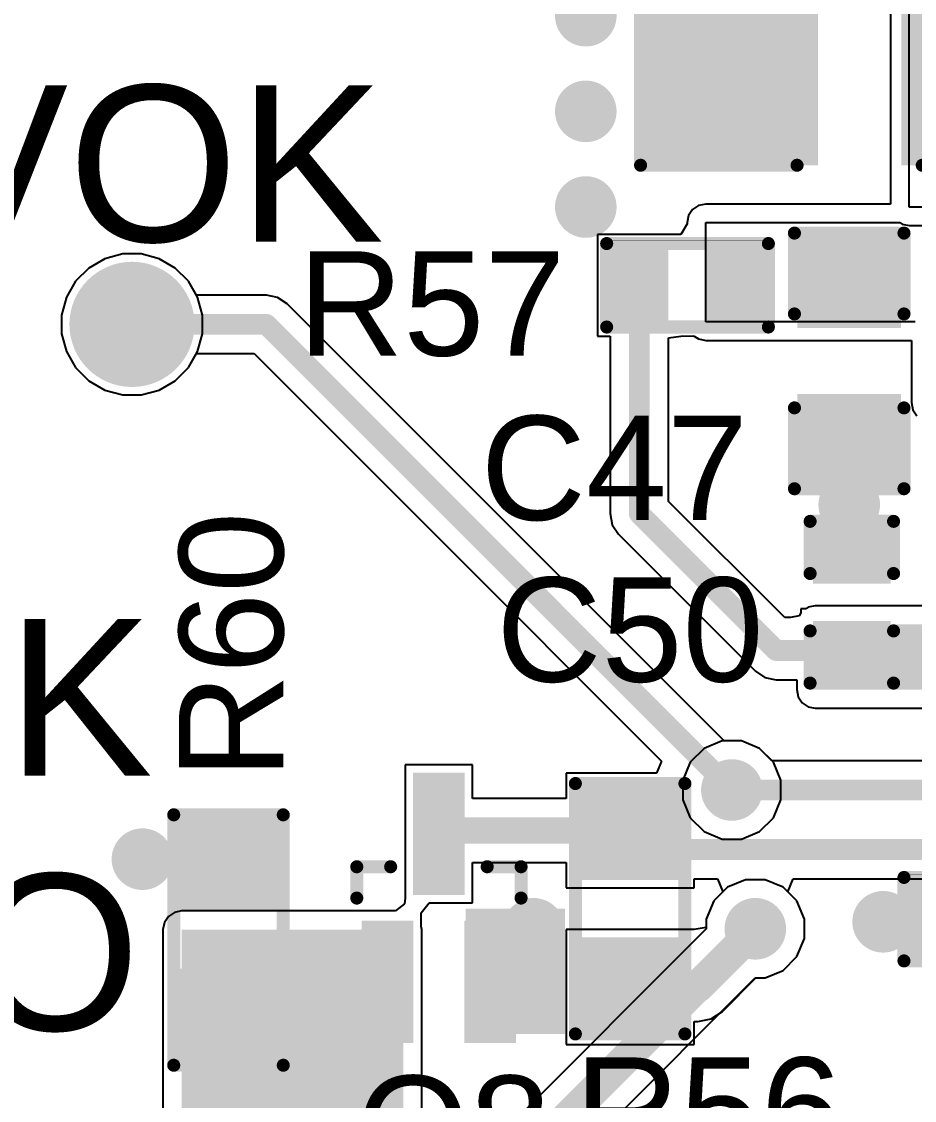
# Model space of a CAD drawing. Header units: millimetres. Extents: x 0 to 215, y 0 to 215.
# Drawn here: x 0.5447 to 0.887, y 2.6045 to 3.0181 of the extents above; entities that cross this region are included whole.
import ezdxf

# ---------------------------------------------------------------- set-up
doc = ezdxf.new("R2010")
doc.units = ezdxf.units.MM
doc.header["$MEASUREMENT"] = 0
for name, color, linetype in [('BottomLayer', 5, 'Continuous'), ('BottomSolder', 6, 'Continuous'), ('MultiLayer', 9, 'Continuous'), ('PadHoleLayer', 156, 'Continuous'), ('TopLayer', 1, 'Continuous'), ('TopOverlay', 2, 'Continuous'), ('TopPaste', 8, 'Continuous'), ('TopSolder', 216, 'Continuous'), ('ViaHoleLayer', 16, 'Continuous')]:
    doc.layers.add(name, color=color, linetype=linetype)
doc.styles.add('Arial', font='arial.ttf', dxfattribs={"height": 0.2})

# ---------------------------------------------------------------- blocks, each defined once
blk = doc.blocks.new('R___0603_27')
at = {"layer": 'TopLayer'}
for points in [[(-0.015, 0.0175), (-0.015, -0.0175), (-0.045, -0.0175), (-0.045, 0.0175)], [(0.045, 0.0175), (0.045, -0.0175), (0.015, -0.0175), (0.015, 0.0175)]]:
    blk.add_hatch(color=1, dxfattribs=at).paths.add_polyline_path(points)
at = {"layer": 'TopPaste'}
for points in [[(-0.015, 0.0175), (-0.015, -0.0175), (-0.045, -0.0175), (-0.045, 0.0175)], [(0.045, 0.0175), (0.045, -0.0175), (0.015, -0.0175), (0.015, 0.0175)]]:
    blk.add_hatch(color=8, dxfattribs=at).paths.add_polyline_path(points)
at = {"layer": 'TopSolder'}
for points in [[(-0.011, 0.0215), (-0.011, -0.0215), (-0.049, -0.0215), (-0.049, 0.0215)], [(0.049, 0.0215), (0.049, -0.0215), (0.011, -0.0215), (0.011, 0.0215)]]:
    blk.add_hatch(color=216, dxfattribs=at).paths.add_polyline_path(points)
at = {"layer": 'TopOverlay', "const_width": 0.005}
for points in [[(-0.048, 0.021), (0.048, 0.021)], [(-0.048, 0.021), (-0.048, -0.021)], [(0.048, 0.021), (0.048, -0.021)], [(-0.048, -0.021), (0.048, -0.021)]]:
    blk.add_lwpolyline(points, dxfattribs=at)
at = {"layer": 'TopOverlay', "const_width": 0.0025}
for points in [[(-0.04925, 0.021, 1), (-0.04675, 0.021, 1)], [(-0.04925, 0.021, 1), (-0.04675, 0.021, 1)], [(0.04675, 0.021, 1), (0.04925, 0.021, 1)], [(0.04675, 0.021, 1), (0.04925, 0.021, 1)], [(-0.04925, -0.021, 1), (-0.04675, -0.021, 1)], [(-0.04925, -0.021, 1), (-0.04675, -0.021, 1)], [(0.04675, -0.021, 1), (0.04925, -0.021, 1)], [(0.04675, -0.021, 1), (0.04925, -0.021, 1)]]:
    blk.add_lwpolyline(points, format="xyb", close=True, dxfattribs=at)
blk = doc.blocks.new('R___0402_30')
at = {"layer": 'TopLayer'}
for points in [[(-0.0275, -0.0125), (-0.0275, 0.0125), (-0.009499999999999998, 0.0125), (-0.009500000000000001, -0.0125)], [(0.009499999999999998, -0.0125), (0.009500000000000001, 0.0125), (0.0275, 0.0125), (0.0275, -0.0125)]]:
    blk.add_hatch(color=1, dxfattribs=at).paths.add_polyline_path(points)
at = {"layer": 'TopPaste'}
for points in [[(-0.0275, -0.0125), (-0.0275, 0.0125), (-0.009499999999999998, 0.0125), (-0.009500000000000001, -0.0125)], [(0.009499999999999998, -0.0125), (0.009500000000000001, 0.0125), (0.0275, 0.0125), (0.0275, -0.0125)]]:
    blk.add_hatch(color=8, dxfattribs=at).paths.add_polyline_path(points)
at = {"layer": 'TopSolder'}
for points in [[(-0.0296654, -0.0146654), (-0.0296654, 0.0146654), (-0.007334599999999998, 0.0146654), (-0.007334600000000002, -0.0146654)], [(0.007334599999999998, -0.0146654), (0.007334600000000002, 0.0146654), (0.0296654, 0.0146654), (0.0296654, -0.0146654)]]:
    blk.add_hatch(color=216, dxfattribs=at).paths.add_polyline_path(points)
at = {"layer": 'TopOverlay'}
for points, const_width in [([(-0.031, 0.016), (-0.031, -0.016)], 0.005), ([(0.031, 0.016), (-0.031, 0.016)], 0.005), ([(0.031, 0.016), (0.031, -0.016)], 0.005), ([(0.031, -0.016), (-0.031, -0.016)], 0.005), ([(0.032, -0.017), (-0.032, -0.017)], 0.000127)]:
    blk.add_lwpolyline(points, dxfattribs=dict(at, const_width=const_width))
for points, const_width in [([(-0.03225, 0.016, 1), (-0.02975, 0.016, 1)], 0.0025), ([(-0.03225, 0.016, 1), (-0.02975, 0.016, 1)], 0.0025), ([(0.02975, 0.016, 1), (0.03225, 0.016, 1)], 0.0025), ([(0.02975, 0.016, 1), (0.03225, 0.016, 1)], 0.0025), ([(-0.03225, -0.016, 1), (-0.02975, -0.016, 1)], 0.0025), ([(-0.03225, -0.016, 1), (-0.02975, -0.016, 1)], 0.0025), ([(0.02975, -0.016, 1), (0.03225, -0.016, 1)], 0.0025), ([(0.02975, -0.016, 1), (0.03225, -0.016, 1)], 0.0025), ([(-0.0320317, -0.017, 1), (-0.0319683, -0.017, 1)], 6.35e-05), ([(0.0319683, -0.017, 1), (0.0320317, -0.017, 1)], 6.35e-05)]:
    blk.add_lwpolyline(points, format="xyb", close=True, dxfattribs=dict(at, const_width=const_width))
blk = doc.blocks.new('R___0603_31')
at = {"layer": 'TopLayer'}
for points in [[(-0.015, 0.0175), (-0.015, -0.0175), (-0.045, -0.0175), (-0.045, 0.0175)], [(0.045, 0.0175), (0.045, -0.0175), (0.015, -0.0175), (0.015, 0.0175)]]:
    blk.add_hatch(color=1, dxfattribs=at).paths.add_polyline_path(points)
at = {"layer": 'TopPaste'}
for points in [[(-0.015, 0.0175), (-0.015, -0.0175), (-0.045, -0.0175), (-0.045, 0.0175)], [(0.045, 0.0175), (0.045, -0.0175), (0.015, -0.0175), (0.015, 0.0175)]]:
    blk.add_hatch(color=8, dxfattribs=at).paths.add_polyline_path(points)
at = {"layer": 'TopSolder'}
for points in [[(-0.011, 0.0215), (-0.011, -0.0215), (-0.049, -0.0215), (-0.049, 0.0215)], [(0.049, 0.0215), (0.049, -0.0215), (0.011, -0.0215), (0.011, 0.0215)]]:
    blk.add_hatch(color=216, dxfattribs=at).paths.add_polyline_path(points)
at = {"layer": 'TopOverlay', "const_width": 0.005}
for points in [[(-0.048, 0.021), (-0.048, -0.021)], [(-0.048, 0.021), (0.048, 0.021)], [(0.048, 0.021), (0.048, -0.021)], [(-0.048, -0.021), (0.048, -0.021)]]:
    blk.add_lwpolyline(points, dxfattribs=at)
at = {"layer": 'TopOverlay', "const_width": 0.0025}
for points in [[(-0.04925, 0.021, 1), (-0.04675, 0.021, 1)], [(-0.04925, 0.021, 1), (-0.04675, 0.021, 1)], [(0.04675, 0.021, 1), (0.04925, 0.021, 1)], [(0.04675, 0.021, 1), (0.04925, 0.021, 1)], [(-0.04925, -0.021, 1), (-0.04675, -0.021, 1)], [(-0.04925, -0.021, 1), (-0.04675, -0.021, 1)], [(0.04675, -0.021, 1), (0.04925, -0.021, 1)], [(0.04675, -0.021, 1), (0.04925, -0.021, 1)]]:
    blk.add_lwpolyline(points, format="xyb", close=True, dxfattribs=at)
blk = doc.blocks.new('R___0402_32')
at = {"layer": 'TopLayer'}
for points in [[(-0.0275, -0.0125), (-0.0275, 0.0125), (-0.009499999999999998, 0.0125), (-0.009500000000000001, -0.0125)], [(0.009499999999999998, -0.0125), (0.009500000000000001, 0.0125), (0.0275, 0.0125), (0.0275, -0.0125)]]:
    blk.add_hatch(color=1, dxfattribs=at).paths.add_polyline_path(points)
at = {"layer": 'TopPaste'}
for points in [[(-0.0275, -0.0125), (-0.0275, 0.0125), (-0.009499999999999998, 0.0125), (-0.009500000000000001, -0.0125)], [(0.009499999999999998, -0.0125), (0.009500000000000001, 0.0125), (0.0275, 0.0125), (0.0275, -0.0125)]]:
    blk.add_hatch(color=8, dxfattribs=at).paths.add_polyline_path(points)
at = {"layer": 'TopSolder'}
for points in [[(-0.0296654, -0.0146654), (-0.0296654, 0.0146654), (-0.007334599999999998, 0.0146654), (-0.007334600000000002, -0.0146654)], [(0.007334599999999998, -0.0146654), (0.007334600000000002, 0.0146654), (0.0296654, 0.0146654), (0.0296654, -0.0146654)]]:
    blk.add_hatch(color=216, dxfattribs=at).paths.add_polyline_path(points)
at = {"layer": 'TopOverlay'}
for points, const_width in [([(-0.031, 0.016), (-0.031, -0.016)], 0.005), ([(0.031, 0.016), (-0.031, 0.016)], 0.005), ([(0.031, 0.016), (0.031, -0.016)], 0.005), ([(0.031, -0.016), (-0.031, -0.016)], 0.005), ([(0.032, -0.017), (-0.032, -0.017)], 0.000127)]:
    blk.add_lwpolyline(points, dxfattribs=dict(at, const_width=const_width))
for points, const_width in [([(-0.03225, 0.016, 1), (-0.02975, 0.016, 1)], 0.0025), ([(-0.03225, 0.016, 1), (-0.02975, 0.016, 1)], 0.0025), ([(0.02975, 0.016, 1), (0.03225, 0.016, 1)], 0.0025), ([(0.02975, 0.016, 1), (0.03225, 0.016, 1)], 0.0025), ([(-0.03225, -0.016, 1), (-0.02975, -0.016, 1)], 0.0025), ([(-0.03225, -0.016, 1), (-0.02975, -0.016, 1)], 0.0025), ([(0.02975, -0.016, 1), (0.03225, -0.016, 1)], 0.0025), ([(0.02975, -0.016, 1), (0.03225, -0.016, 1)], 0.0025), ([(-0.0320317, -0.017, 1), (-0.0319683, -0.017, 1)], 6.35e-05), ([(0.0319683, -0.017, 1), (0.0320317, -0.017, 1)], 6.35e-05)]:
    blk.add_lwpolyline(points, format="xyb", close=True, dxfattribs=dict(at, const_width=const_width))
blk = doc.blocks.new('MMBT2222ATT3G_78')
at = {"layer": 'TopLayer'}
for points in [[(-0.0194882, 0.0452755), (0.0194882, 0.0452755), (0.0194882, 0.0334645), (-0.0194882, 0.0334645)], [(0.0372048, 0.0255905), (0.0761812, 0.0255905), (0.0761812, 0.0137795), (0.0372048, 0.0137795)], [(-0.0194882, 0.0059055), (0.0194882, 0.0059055), (0.0194882, -0.0059055), (-0.0194882, -0.0059055)]]:
    blk.add_hatch(color=1, dxfattribs=at).paths.add_polyline_path(points)
at = {"layer": 'TopPaste'}
for points in [[(-0.0194882, 0.0452755), (0.0194882, 0.0452755), (0.0194882, 0.0334645), (-0.0194882, 0.0334645)], [(0.0372048, 0.0255905), (0.0761812, 0.0255905), (0.0761812, 0.0137795), (0.0372048, 0.0137795)], [(-0.0194882, 0.0059055), (0.0194882, 0.0059055), (0.0194882, -0.0059055), (-0.0194882, -0.0059055)]]:
    blk.add_hatch(color=8, dxfattribs=at).paths.add_polyline_path(points)
at = {"layer": 'TopSolder'}
for points in [[(-0.0234882, 0.0492755), (0.0234882, 0.0492755), (0.0234882, 0.0294645), (-0.0234882, 0.0294645)], [(0.0332048, 0.0295905), (0.0801812, 0.0295905), (0.0801812, 0.0097795), (0.0332048, 0.0097795)], [(-0.0234882, 0.0099055), (0.0234882, 0.0099055), (0.0234882, -0.0099055), (-0.0234882, -0.0099055)]]:
    blk.add_hatch(color=216, dxfattribs=at).paths.add_polyline_path(points)
at = {"layer": 'TopOverlay', "const_width": 0.005}
for points in [[(0.0320867, 0.0511811), (0.0440945, 0.0511811)], [(0.0440945, 0.0511811), (0.0440945, 0.0381889)], [(0.0440945, 0.0011811), (0.0440945, -0.0118111)], [(0.0320867, -0.0118111), (0.0440945, -0.0118111)]]:
    blk.add_lwpolyline(points, dxfattribs=at)
at = {"layer": 'TopOverlay', "const_width": 0.0025}
for points in [[(0.0308367, 0.0511811, 1), (0.0333367, 0.0511811, 1)], [(0.0428445, 0.0511811, 1), (0.0453445, 0.0511811, 1)], [(0.0428445, 0.0511811, 1), (0.0453445, 0.0511811, 1)], [(0.0428445, 0.0381889, 1), (0.0453445, 0.0381889, 1)], [(0.0428445, 0.0011811, 1), (0.0453445, 0.0011811, 1)], [(0.0308367, -0.0118111, 1), (0.0333367, -0.0118111, 1)], [(0.0428445, -0.0118111, 1), (0.0453445, -0.0118111, 1)], [(0.0428445, -0.0118111, 1), (0.0453445, -0.0118111, 1)]]:
    blk.add_lwpolyline(points, format="xyb", close=True, dxfattribs=at)
blk = doc.blocks.new('T____P______TH_1_8___H_________0_92___97')
at = {"layer": 'BottomLayer'}
h = blk.add_hatch(color=5, dxfattribs=at)
edge = h.paths.add_edge_path()
edge.add_arc((0, 0), 0.02, 0, 360)
at = {"layer": 'BottomSolder'}
h = blk.add_hatch(color=6, dxfattribs=at)
edge = h.paths.add_edge_path()
edge.add_arc((0, 0), 0.024, 0, 360)
at = {"layer": 'MultiLayer'}
h = blk.add_hatch(color=9, dxfattribs=at)
edge = h.paths.add_edge_path()
edge.add_arc((0, 0), 0.02, 0, 360)
at = {"layer": 'PadHoleLayer'}
h = blk.add_hatch(color=156, dxfattribs=at)
edge = h.paths.add_edge_path()
edge.add_arc((0, 0), 0.01, 0, 360)
at = {"layer": 'TopLayer'}
h = blk.add_hatch(color=1, dxfattribs=at)
edge = h.paths.add_edge_path()
edge.add_arc((0, 0), 0.02, 0, 360)
at = {"layer": 'TopSolder'}
h = blk.add_hatch(color=216, dxfattribs=at)
edge = h.paths.add_edge_path()
edge.add_arc((0, 0), 0.024, 0, 360)
blk = doc.blocks.new('C___0402_157')
at = {"layer": 'TopLayer'}
for points in [[(-0.0275, -0.0125), (-0.0275, 0.0125), (-0.009500000000000003, 0.0125), (-0.009499999999999996, -0.0125)], [(0.009500000000000003, -0.0125), (0.009499999999999996, 0.0125), (0.0275, 0.0125), (0.0275, -0.0125)]]:
    blk.add_hatch(color=1, dxfattribs=at).paths.add_polyline_path(points)
at = {"layer": 'TopPaste'}
for points in [[(-0.0275, -0.0125), (-0.0275, 0.0125), (-0.009500000000000003, 0.0125), (-0.009499999999999996, -0.0125)], [(0.009500000000000003, -0.0125), (0.009499999999999996, 0.0125), (0.0275, 0.0125), (0.0275, -0.0125)]]:
    blk.add_hatch(color=8, dxfattribs=at).paths.add_polyline_path(points)
at = {"layer": 'TopSolder'}
for points in [[(-0.0298622, -0.0148622), (-0.0298622, 0.0148622), (-0.007137800000000003, 0.0148622), (-0.007137799999999997, -0.0148622)], [(0.007137800000000003, -0.0148622), (0.007137799999999997, 0.0148622), (0.0298622, 0.0148622), (0.0298622, -0.0148622)]]:
    blk.add_hatch(color=216, dxfattribs=at).paths.add_polyline_path(points)
at = {"layer": 'TopOverlay', "const_width": 0.005}
for points in [[(-0.011, 0.016), (-0.031, 0.016)], [(-0.031, -0.016), (-0.031, 0.016)], [(0.031, 0.016), (0.011, 0.016)], [(0.031, -0.016), (0.031, 0.016)], [(-0.011, -0.016), (-0.031, -0.016)], [(0.031, -0.016), (0.011, -0.016)]]:
    blk.add_lwpolyline(points, dxfattribs=at)
at = {"layer": 'TopOverlay', "const_width": 0.0025}
for points in [[(-0.03225, 0.016, 1), (-0.02975, 0.016, 1)], [(-0.03225, 0.016, 1), (-0.02975, 0.016, 1)], [(-0.01225, 0.016, 1), (-0.00975, 0.016, 1)], [(0.00975, 0.016, 1), (0.01225, 0.016, 1)], [(0.02975, 0.016, 1), (0.03225, 0.016, 1)], [(0.02975, 0.016, 1), (0.03225, 0.016, 1)], [(-0.03225, -0.016, 1), (-0.02975, -0.016, 1)], [(-0.03225, -0.016, 1), (-0.02975, -0.016, 1)], [(-0.01225, -0.016, 1), (-0.00975, -0.016, 1)], [(0.00975, -0.016, 1), (0.01225, -0.016, 1)], [(0.02975, -0.016, 1), (0.03225, -0.016, 1)], [(0.02975, -0.016, 1), (0.03225, -0.016, 1)]]:
    blk.add_lwpolyline(points, format="xyb", close=True, dxfattribs=at)
blk = doc.blocks.new('C___0603_160')
at = {"layer": 'TopLayer'}
for points in [[(-0.015, 0.0175), (-0.015, -0.0175), (-0.045, -0.0175), (-0.045, 0.0175)], [(0.045, 0.0175), (0.045, -0.0175), (0.015, -0.0175), (0.015, 0.0175)]]:
    blk.add_hatch(color=1, dxfattribs=at).paths.add_polyline_path(points)
at = {"layer": 'TopPaste'}
for points in [[(-0.015, 0.0175), (-0.015, -0.0175), (-0.045, -0.0175), (-0.045, 0.0175)], [(0.045, 0.0175), (0.045, -0.0175), (0.015, -0.0175), (0.015, 0.0175)]]:
    blk.add_hatch(color=8, dxfattribs=at).paths.add_polyline_path(points)
at = {"layer": 'TopSolder'}
for points in [[(-0.0126378, 0.0198622), (-0.0126378, -0.0198622), (-0.0473622, -0.0198622), (-0.0473622, 0.0198622)], [(0.0473622, 0.0198622), (0.0473622, -0.0198622), (0.0126378, -0.0198622), (0.0126378, 0.0198622)]]:
    blk.add_hatch(color=216, dxfattribs=at).paths.add_polyline_path(points)
at = {"layer": 'TopOverlay', "const_width": 0.005}
for points in [[(-0.049, 0.021), (-0.018, 0.021)], [(-0.049, 0.021), (-0.049, -0.021)], [(0.018, 0.021), (0.049, 0.021)], [(0.049, 0.021), (0.049, -0.021)], [(-0.049, -0.021), (-0.018, -0.021)], [(0.018, -0.021), (0.049, -0.021)]]:
    blk.add_lwpolyline(points, dxfattribs=at)
at = {"layer": 'TopOverlay', "const_width": 0.0025}
for points in [[(-0.05025, 0.021, 1), (-0.04775, 0.021, 1)], [(-0.05025, 0.021, 1), (-0.04775, 0.021, 1)], [(-0.01925, 0.021, 1), (-0.01675, 0.021, 1)], [(0.01675, 0.021, 1), (0.01925, 0.021, 1)], [(0.04775, 0.021, 1), (0.05025, 0.021, 1)], [(0.04775, 0.021, 1), (0.05025, 0.021, 1)], [(-0.05025, -0.021, 1), (-0.04775, -0.021, 1)], [(-0.05025, -0.021, 1), (-0.04775, -0.021, 1)], [(-0.01925, -0.021, 1), (-0.01675, -0.021, 1)], [(0.01675, -0.021, 1), (0.01925, -0.021, 1)], [(0.04775, -0.021, 1), (0.05025, -0.021, 1)], [(0.04775, -0.021, 1), (0.05025, -0.021, 1)]]:
    blk.add_lwpolyline(points, format="xyb", close=True, dxfattribs=at)
blk = doc.blocks.new('C___1206_161')
at = {"layer": 'TopLayer'}
for points in [[(-0.08, 0.035), (-0.02, 0.035), (-0.02, -0.035), (-0.08, -0.035)], [(0.02, 0.035), (0.08, 0.035), (0.08, -0.035), (0.02, -0.035)]]:
    blk.add_hatch(color=1, dxfattribs=at).paths.add_polyline_path(points)
at = {"layer": 'TopPaste'}
for points in [[(-0.08, 0.035), (-0.02, 0.035), (-0.02, -0.035), (-0.08, -0.035)], [(0.02, 0.035), (0.08, 0.035), (0.08, -0.035), (0.02, -0.035)]]:
    blk.add_hatch(color=8, dxfattribs=at).paths.add_polyline_path(points)
at = {"layer": 'TopSolder'}
for points in [[(-0.084, 0.039), (-0.016, 0.039), (-0.016, -0.039), (-0.084, -0.039)], [(0.016, 0.039), (0.084, 0.039), (0.084, -0.039), (0.016, -0.039)]]:
    blk.add_hatch(color=216, dxfattribs=at).paths.add_polyline_path(points)
at = {"layer": 'TopOverlay', "const_width": 0.005}
for points in [[(-0.084, -0.039), (-0.084, 0.039)], [(-0.084, 0.039), (-0.024, 0.039)], [(0.024, 0.039), (0.084, 0.039)], [(0.084, -0.039), (0.084, 0.039)], [(-0.084, -0.039), (-0.024, -0.039)], [(0.024, -0.039), (0.084, -0.039)]]:
    blk.add_lwpolyline(points, dxfattribs=at)
at = {"layer": 'TopOverlay', "const_width": 0.0025}
for points in [[(-0.08525, 0.039, 1), (-0.08275, 0.039, 1)], [(-0.08525, 0.039, 1), (-0.08275, 0.039, 1)], [(-0.02525, 0.039, 1), (-0.02275, 0.039, 1)], [(0.02275, 0.039, 1), (0.02525, 0.039, 1)], [(0.08275, 0.039, 1), (0.08525, 0.039, 1)], [(0.08275, 0.039, 1), (0.08525, 0.039, 1)], [(-0.08525, -0.039, 1), (-0.08275, -0.039, 1)], [(-0.08525, -0.039, 1), (-0.08275, -0.039, 1)], [(-0.02525, -0.039, 1), (-0.02275, -0.039, 1)], [(0.02275, -0.039, 1), (0.02525, -0.039, 1)], [(0.08275, -0.039, 1), (0.08525, -0.039, 1)], [(0.08275, -0.039, 1), (0.08525, -0.039, 1)]]:
    blk.add_lwpolyline(points, format="xyb", close=True, dxfattribs=at)

msp = doc.modelspace()

# ---------------------------------------------------------------- hatches: boundary and pattern name
at = {"layer": 'BottomLayer'}
h = msp.add_hatch(color=5, dxfattribs=at)
edge = h.paths.add_edge_path()
edge.add_arc((0.761, 3.0203332), 0.011811, 0, 360)
h = msp.add_hatch(color=5, dxfattribs=at)
edge = h.paths.add_edge_path()
edge.add_arc((0.761, 2.9836666), 0.011811, 0, 360)
h = msp.add_hatch(color=5, dxfattribs=at)
edge = h.paths.add_edge_path()
edge.add_arc((0.761, 2.947), 0.011811, 0, 360)
h = msp.add_hatch(color=5, dxfattribs=at)
edge = h.paths.add_edge_path()
edge.add_arc((0.862, 2.8328819), 0.011811, 0, 360)
h = msp.add_hatch(color=5, dxfattribs=at)
edge = h.paths.add_edge_path()
edge.add_arc((0.817, 2.7235223), 0.011811, 0, 360)
h = msp.add_hatch(color=5, dxfattribs=at)
edge = h.paths.add_edge_path()
edge.add_arc((0.591, 2.697), 0.011811, 0, 360)
h = msp.add_hatch(color=5, dxfattribs=at)
edge = h.paths.add_edge_path()
edge.add_arc((0.875, 2.673), 0.011811, 0, 360)
h = msp.add_hatch(color=5, dxfattribs=at)
edge = h.paths.add_edge_path()
edge.add_arc((0.7409999, 2.6703108), 0.011811, 0, 360)
h = msp.add_hatch(color=5, dxfattribs=at)
edge = h.paths.add_edge_path()
edge.add_arc((0.8259999, 2.6703108), 0.011811, 0, 360)
at = {"layer": 'TopLayer'}
h = msp.add_hatch(color=1, dxfattribs=at)
edge = h.paths.add_edge_path()
edge.add_arc((0.761, 3.0203332), 0.011811, 0, 360)
h = msp.add_hatch(color=1, dxfattribs=at)
edge = h.paths.add_edge_path()
edge.add_arc((0.761, 2.9836666), 0.011811, 0, 360)
h = msp.add_hatch(color=1, dxfattribs=at)
edge = h.paths.add_edge_path()
edge.add_arc((0.761, 2.947), 0.011811, 0, 360)
h = msp.add_hatch(color=1, dxfattribs=at)
edge = h.paths.add_edge_path()
edge.add_arc((0.862, 2.8328819), 0.011811, 0, 360)
for points in [[(0.849, 2.762), (0.926, 2.762), (0.926, 2.787), (0.849, 2.787)], [(0.715, 2.63), (0.753, 2.63), (0.753, 2.678), (0.715, 2.678)], [(0.606, 2.569), (0.691, 2.569), (0.691, 2.67), (0.606, 2.67)]]:
    msp.add_hatch(color=1, dxfattribs=at).paths.add_polyline_path(points)
h = msp.add_hatch(color=1, dxfattribs=at)
edge = h.paths.add_edge_path()
edge.add_arc((0.817, 2.7235223), 0.011811, 0, 360)
h = msp.add_hatch(color=1, dxfattribs=at)
edge = h.paths.add_edge_path()
edge.add_arc((0.591, 2.697), 0.011811, 0, 360)
h = msp.add_hatch(color=1, dxfattribs=at)
edge = h.paths.add_edge_path()
edge.add_arc((0.875, 2.673), 0.011811, 0, 360)
h = msp.add_hatch(color=1, dxfattribs=at)
edge = h.paths.add_edge_path()
edge.add_arc((0.7409999, 2.6703108), 0.011811, 0, 360)
h = msp.add_hatch(color=1, dxfattribs=at)
edge = h.paths.add_edge_path()
edge.add_arc((0.8259999, 2.6703108), 0.011811, 0, 360)
at = {"layer": 'ViaHoleLayer'}
h = msp.add_hatch(color=16, dxfattribs=at)
edge = h.paths.add_edge_path()
edge.add_arc((0.761, 3.0203332), 0.0059055, 0, 360)
h = msp.add_hatch(color=16, dxfattribs=at)
edge = h.paths.add_edge_path()
edge.add_arc((0.761, 2.9836666), 0.0059055, 0, 360)
h = msp.add_hatch(color=16, dxfattribs=at)
edge = h.paths.add_edge_path()
edge.add_arc((0.761, 2.947), 0.0059055, 0, 360)
h = msp.add_hatch(color=16, dxfattribs=at)
edge = h.paths.add_edge_path()
edge.add_arc((0.862, 2.8328819), 0.0059055, 0, 360)
h = msp.add_hatch(color=16, dxfattribs=at)
edge = h.paths.add_edge_path()
edge.add_arc((0.817, 2.7235223), 0.0059055, 0, 360)
h = msp.add_hatch(color=16, dxfattribs=at)
edge = h.paths.add_edge_path()
edge.add_arc((0.591, 2.697), 0.0059055, 0, 360)
h = msp.add_hatch(color=16, dxfattribs=at)
edge = h.paths.add_edge_path()
edge.add_arc((0.7409999, 2.6703108), 0.0059055, 0, 360)
h = msp.add_hatch(color=16, dxfattribs=at)
edge = h.paths.add_edge_path()
edge.add_arc((0.8259999, 2.6703108), 0.0059055, 0, 360)
h = msp.add_hatch(color=16, dxfattribs=at)
edge = h.paths.add_edge_path()
edge.add_arc((0.875, 2.673), 0.0059055, 0, 360)

# ---------------------------------------------------------------- linework, layer by layer
at = {"layer": 'BottomLayer'}
for p, q in [((0.5834454, 2.929), (0.5765784, 2.92716)), ((0.5905546, 2.929), (0.5834454, 2.929)), ((0.5974216, 2.92716), (0.5905546, 2.929)), ((0.5765784, 2.92716), (0.5704216, 2.9236054)), ((0.6035784, 2.9236054), (0.5974216, 2.92716)), ((0.5704216, 2.9236054), (0.5653946, 2.9185784)), ((0.6086054, 2.9185784), (0.6035784, 2.9236054)), ((0.5653946, 2.9185784), (0.56184, 2.9124216)), ((0.61216, 2.9124216), (0.6086054, 2.9185784)), ((0.56184, 2.9124216), (0.56, 2.9055546)), ((0.614, 2.9055546), (0.61216, 2.9124216)), ((0.56, 2.9055546), (0.56, 2.8984454)), ((0.614, 2.8984454), (0.614, 2.9055546)), ((0.56, 2.8984454), (0.56184, 2.8915784)), ((0.61216, 2.8915784), (0.614, 2.8984454)), ((0.56184, 2.8915784), (0.5653946, 2.8854216)), ((0.6086054, 2.8854216), (0.61216, 2.8915784)), ((0.5653946, 2.8854216), (0.5704216, 2.8803946)), ((0.6035784, 2.8803946), (0.6086054, 2.8854216)), ((0.5704216, 2.8803946), (0.5765784, 2.87684)), ((0.5974216, 2.87684), (0.6035784, 2.8803946)), ((0.5765784, 2.87684), (0.5834454, 2.875)), ((0.5834454, 2.875), (0.5905546, 2.875)), ((0.5905546, 2.875), (0.5974216, 2.87684)), ((0.8132583, 2.7423333), (0.8063444, 2.7394695)), ((0.8207417, 2.7423333), (0.8132583, 2.7423333)), ((0.8276556, 2.7394695), (0.8207417, 2.7423333)), ((0.8063444, 2.7394695), (0.8010528, 2.7341779)), ((0.8329472, 2.7341779), (0.8276556, 2.7394695)), ((0.8010528, 2.7341779), (0.798189, 2.727264)), ((0.835811, 2.727264), (0.8329472, 2.7341779)), ((0.798189, 2.727264), (0.798189, 2.7197806)), ((0.835811, 2.7197806), (0.835811, 2.727264)), ((0.798189, 2.7197806), (0.8010528, 2.7128667)), ((0.8329472, 2.7128667), (0.835811, 2.7197806)), ((0.8010528, 2.7128667), (0.8063444, 2.7075751)), ((0.8276556, 2.7075751), (0.8329472, 2.7128667)), ((0.8063444, 2.7075751), (0.8132583, 2.7047113)), ((0.8207417, 2.7047113), (0.8276556, 2.7075751)), ((0.8132583, 2.7047113), (0.8207417, 2.7047113)), ((0.8222582, 2.6891218), (0.8153443, 2.686258)), ((0.8297416, 2.6891218), (0.8222582, 2.6891218)), ((0.8366555, 2.686258), (0.8297416, 2.6891218)), ((0.8153443, 2.686258), (0.8100527, 2.6809664)), ((0.8419471, 2.6809664), (0.8366555, 2.686258)), ((0.8100527, 2.6809664), (0.8071889, 2.6740525)), ((0.8448109, 2.6740525), (0.8419471, 2.6809664)), ((0.8071889, 2.6740525), (0.8071889, 2.6702448)), ((0.8448109, 2.6665691), (0.8448109, 2.6740525)), ((0.8071889, 2.6702448), (0.7326275, 2.5956834)), ((0.8419471, 2.6596552), (0.8448109, 2.6665691)), ((0.8366555, 2.6543636), (0.8419471, 2.6596552)), ((0.7552547, 2.5808206), (0.8259339, 2.6514998)), ((0.8259339, 2.6514998), (0.8297416, 2.6514998)), ((0.8297416, 2.6514998), (0.8366555, 2.6543636))]:
    msp.add_line(p, q, dxfattribs=at)
at = {"layer": 'BottomLayer', "const_width": 0.012}
msp.add_lwpolyline([(0.742, 2.5863109), (0.8259999, 2.6703108)], dxfattribs=at)
at = {"layer": 'BottomLayer', "const_width": 0.006}
msp.add_lwpolyline([(0.8229999, 2.6703108, 1), (0.8289999, 2.6703108, 1)], format="xyb", close=True, dxfattribs=at)
at = {"layer": 'TopLayer'}
for p, q in [((0.8778629, 3.053), (0.8778629, 2.9481371)), ((0.885, 2.947), (0.885, 3.053)), ((0.8019533, 2.9460467), (0.8004062, 2.9437312)), ((0.8042688, 2.9475938), (0.8019533, 2.9460467)), ((0.807, 2.9481371), (0.8042688, 2.9475938)), ((0.8778629, 2.9481371), (0.807, 2.9481371)), ((0.954, 2.947), (0.885, 2.947)), ((0.7998629, 2.9405213), (0.7974999, 2.9365)), ((0.8004062, 2.9437312), (0.7998629, 2.941)), ((0.7998629, 2.941), (0.7998629, 2.9405213)), ((0.807, 2.903), (0.807, 2.941)), ((0.807, 2.941), (0.8813801, 2.941)), ((0.8813801, 2.941), (0.8822688, 2.9404062)), ((0.7974999, 2.9365), (0.7655, 2.9365)), ((0.7655, 2.9365), (0.7655, 2.8975)), ((0.8822688, 2.9404062), (0.885, 2.9398629)), ((0.885, 2.9398629), (0.946, 2.9398629)), ((0.5834454, 2.929), (0.5765784, 2.92716)), ((0.5905546, 2.929), (0.5834454, 2.929)), ((0.5974216, 2.92716), (0.5905546, 2.929)), ((0.5765784, 2.92716), (0.5704216, 2.9236054)), ((0.6035784, 2.9236054), (0.5974216, 2.92716)), ((0.5704216, 2.9236054), (0.5653946, 2.9185784)), ((0.6086054, 2.9185784), (0.6035784, 2.9236054)), ((0.5653946, 2.9185784), (0.56184, 2.9124216)), ((0.6117016, 2.9132155), (0.6086054, 2.9185784)), ((0.56184, 2.9124216), (0.56, 2.9055546)), ((0.6385218, 2.9132155), (0.6117016, 2.9132155)), ((0.6385223, 2.9132156), (0.6385218, 2.9132155)), ((0.6428143, 2.9123618), (0.6385223, 2.9132156)), ((0.6464529, 2.9099306), (0.6428143, 2.9123618)), ((0.7169303, 2.8394531), (0.6464529, 2.9099306)), ((0.56, 2.9055546), (0.56, 2.8984454)), ((0.8872539, 2.903), (0.807, 2.903)), ((0.56, 2.8984454), (0.56184, 2.8915784)), ((0.7655, 2.8975), (0.7702845, 2.8975)), ((0.7702845, 2.8975), (0.7702845, 2.8697132)), ((0.7927155, 2.8968383), (0.7974999, 2.8974998)), ((0.7927155, 2.8697132), (0.7927155, 2.8968383)), ((0.7974999, 2.8974998), (0.802412, 2.8975864)), ((0.7974999, 2.8974998), (0.7974999, 2.8974998)), ((0.802412, 2.8975864), (0.8025, 2.8975)), ((0.8025, 2.8975), (0.8025, 2.8974999)), ((0.8025, 2.8974999), (0.8035983, 2.8968207)), ((0.8035983, 2.8968207), (0.8042688, 2.8964061)), ((0.8042688, 2.8964061), (0.807, 2.8958629)), ((0.807, 2.8958629), (0.8858629, 2.8958629)), ((0.8858629, 2.8958629), (0.8858629, 2.872)), ((0.56184, 2.8915784), (0.5653946, 2.8854216)), ((0.6086054, 2.8854216), (0.6117016, 2.8907845)), ((0.6117016, 2.8907845), (0.6338766, 2.8907845)), ((0.6338766, 2.8907845), (0.7010692, 2.823592)), ((0.5653946, 2.8854216), (0.5704216, 2.8803946)), ((0.6035784, 2.8803946), (0.6086054, 2.8854216)), ((0.5704216, 2.8803946), (0.5765784, 2.87684)), ((0.5974216, 2.87684), (0.6035784, 2.8803946)), ((0.5765784, 2.87684), (0.5834454, 2.875)), ((0.5834454, 2.875), (0.5905546, 2.875)), ((0.5905546, 2.875), (0.5974216, 2.87684)), ((0.8858629, 2.872), (0.8864062, 2.8692688)), ((0.7702845, 2.8697132), (0.7702845, 2.8295005)), ((0.7927155, 2.8341457), (0.7927155, 2.8697132)), ((0.8864062, 2.8692688), (0.8879533, 2.8669533)), ((0.7169306, 2.8394529), (0.7169303, 2.8394531)), ((0.8140501, 2.7423333), (0.7169306, 2.8394529)), ((0.8372786, 2.7895825), (0.7927155, 2.8341457)), ((0.7702845, 2.8295005), (0.7702844, 2.8295)), ((0.7702844, 2.8295), (0.7711382, 2.825208)), ((0.7711382, 2.825208), (0.7735694, 2.8215694)), ((0.7010692, 2.823592), (0.7010694, 2.8235917)), ((0.7010694, 2.8235917), (0.7900417, 2.7346194)), ((0.7735694, 2.8215694), (0.8260692, 2.7690697)), ((0.8453801, 2.793), (0.8435, 2.793)), ((0.8435, 2.793), (0.8435, 2.7913683)), ((0.8462688, 2.7935938), (0.8453801, 2.793)), ((0.849, 2.7941371), (0.8462688, 2.7935938)), ((0.926, 2.7941371), (0.849, 2.7941371)), ((0.8395478, 2.7896483), (0.8372786, 2.7895825)), ((0.8427838, 2.7902963), (0.8395478, 2.7896483)), ((0.8435, 2.7913683), (0.8427838, 2.7902963)), ((0.8260692, 2.7690697), (0.8260694, 2.7690694)), ((0.8260694, 2.7690694), (0.829708, 2.7666382)), ((0.829708, 2.7666382), (0.834, 2.7657844)), ((0.834, 2.7657844), (0.8340005, 2.7657845)), ((0.8340005, 2.7657845), (0.8418629, 2.7657845)), ((0.8418629, 2.7657845), (0.8418629, 2.762)), ((0.8418629, 2.762), (0.8424062, 2.7592688)), ((0.8424062, 2.7592688), (0.8439533, 2.7569533)), ((0.8439533, 2.7569533), (0.8462688, 2.7554062)), ((0.8462688, 2.7554062), (0.849, 2.7548629)), ((0.849, 2.7548629), (0.9259999, 2.7548629)), ((0.8207417, 2.7423333), (0.8140501, 2.7423333)), ((0.8276556, 2.7394695), (0.8207417, 2.7423333)), ((0.8323873, 2.7347378), (0.8276556, 2.7394695)), ((0.7900417, 2.7346194), (0.7881283, 2.73)), ((0.9168766, 2.7347378), (0.8323873, 2.7347378)), ((0.7175905, 2.7331812), (0.6917795, 2.7331812)), ((0.6917795, 2.7331812), (0.6917795, 2.6820021)), ((0.7175905, 2.7202351), (0.7175905, 2.7331812)), ((0.7881283, 2.73), (0.7535, 2.73)), ((0.7535, 2.73), (0.7535, 2.7202351)), ((0.7535, 2.7202351), (0.7175905, 2.7202351)), ((0.7175905, 2.6802048), (0.7175905, 2.6957649)), ((0.7175905, 2.6957649), (0.7535, 2.6957649)), ((0.7535, 2.6957649), (0.7535, 2.686)), ((0.8025, 2.686), (0.8025, 2.6894958)), ((0.8025, 2.6894958), (0.811511, 2.6894958)), ((0.811511, 2.6894958), (0.8135821, 2.6844958)), ((0.8384177, 2.6844958), (0.8404888, 2.6894958)), ((0.8404888, 2.6894958), (0.9118146, 2.6894958)), ((0.7535, 2.686), (0.8025, 2.686)), ((0.8135821, 2.6844958), (0.8100527, 2.6809664)), ((0.8419471, 2.6809664), (0.8384177, 2.6844958)), ((0.6914478, 2.6799321), (0.6880501, 2.6771371)), ((0.6917795, 2.6820021), (0.6914478, 2.6799321)), ((0.6979056, 2.6764882), (0.701004, 2.6802048)), ((0.701004, 2.6802048), (0.7175905, 2.6802048)), ((0.8100527, 2.6809664), (0.8071889, 2.6740525)), ((0.8448109, 2.6740525), (0.8419471, 2.6809664)), ((0.6032688, 2.6765938), (0.6009533, 2.6750467)), ((0.606, 2.6771371), (0.6032688, 2.6765938)), ((0.6880501, 2.6771371), (0.606, 2.6771371)), ((0.6979055, 2.6711643), (0.6979056, 2.6764882)), ((0.5994062, 2.6727312), (0.5988629, 2.67)), ((0.6009533, 2.6750467), (0.5994062, 2.6727312)), ((0.8071889, 2.6740525), (0.8071889, 2.6707511)), ((0.8448109, 2.6665691), (0.8448109, 2.6740525)), ((0.5988629, 2.67), (0.5988629, 2.569)), ((0.6981371, 2.67), (0.6979055, 2.6711643)), ((0.6981371, 2.569), (0.6981371, 2.67)), ((0.8024998, 2.67), (0.7535, 2.67)), ((0.7535, 2.67), (0.7535, 2.626)), ((0.8024999, 2.6700002), (0.8024998, 2.67)), ((0.8025, 2.6700001), (0.8024999, 2.6700002)), ((0.8071889, 2.6707511), (0.8025, 2.6700001)), ((0.8419471, 2.6596552), (0.8448109, 2.6665691)), ((0.8366555, 2.6543636), (0.8419471, 2.6596552)), ((0.8133725, 2.6386275), (0.8262448, 2.6514998)), ((0.8262448, 2.6514998), (0.8297416, 2.6514998)), ((0.8297416, 2.6514998), (0.8366555, 2.6543636)), ((0.8090724, 2.6357543), (0.8133725, 2.6386275)), ((0.8025, 2.626), (0.8025, 2.6347453)), ((0.8025, 2.6347453), (0.804, 2.6347453)), ((0.804, 2.6347453), (0.8090724, 2.6357543)), ((0.7535, 2.626), (0.8025, 2.626))]:
    msp.add_line(p, q, dxfattribs=at)
for points, const_width in [([(0.7815, 2.8697132), (0.7815, 2.917)], 0.008), ([(0.587, 2.902), (0.6385223, 2.902)], 0.008), ([(0.6385223, 2.902), (0.709, 2.8315223)], 0.008), ([(0.7815, 2.8295), (0.7815, 2.8697132)], 0.008), ([(0.709, 2.8315223), (0.817, 2.7235223)], 0.008), ([(0.7815, 2.8295), (0.834, 2.777)], 0.008), ([(0.834, 2.777), (0.863, 2.777)], 0.008), ([(0.817, 2.7235223), (0.9215223, 2.7235223)], 0.008), ([(0.705992, 2.708), (0.778, 2.708)], 0.01), ([(0.704685, 2.706693), (0.705992, 2.708)], 0.008), ([(0.778, 2.708), (0.7852887, 2.7007113)], 0.008), ([(0.7852887, 2.7007113), (0.9267113, 2.7007113)], 0.008), ([(0.804, 2.648), (0.826, 2.67)], 0.012), ([(0.8259999, 2.6700001), (0.8259999, 2.6703108)], 0.012), ([(0.8259999, 2.6700001), (0.826, 2.67)], 0.012), ([(0.778, 2.648), (0.804, 2.648)], 0.012)]:
    msp.add_lwpolyline(points, dxfattribs=dict(at, const_width=const_width))
for points, const_width in [([(0.7795, 2.917, 1), (0.7835, 2.917, 1)], 0.004), ([(0.585, 2.902, 1), (0.589, 2.902, 1)], 0.004), ([(0.6365223, 2.902, 1), (0.6405223, 2.902, 1)], 0.004), ([(0.6365223, 2.902, 1), (0.6405223, 2.902, 1)], 0.004), ([(0.7795, 2.8697132, 1), (0.7835, 2.8697132, 1)], 0.004), ([(0.7795, 2.8697132, 1), (0.7835, 2.8697132, 1)], 0.004), ([(0.707, 2.8315223, 1), (0.711, 2.8315223, 1)], 0.004), ([(0.707, 2.8315223, 1), (0.711, 2.8315223, 1)], 0.004), ([(0.7795, 2.8295, 1), (0.7835, 2.8295, 1)], 0.004), ([(0.7795, 2.8295, 1), (0.7835, 2.8295, 1)], 0.004), ([(0.832, 2.777, 1), (0.836, 2.777, 1)], 0.004), ([(0.832, 2.777, 1), (0.836, 2.777, 1)], 0.004), ([(0.861, 2.777, 1), (0.865, 2.777, 1)], 0.004), ([(0.815, 2.7235223, 1), (0.819, 2.7235223, 1)], 0.004), ([(0.815, 2.7235223, 1), (0.819, 2.7235223, 1)], 0.004), ([(0.703492, 2.708, 1), (0.708492, 2.708, 1)], 0.005), ([(0.7755, 2.708, 1), (0.7805, 2.708, 1)], 0.005), ([(0.702685, 2.706693, 1), (0.706685, 2.706693, 1)], 0.004), ([(0.703992, 2.708, 1), (0.707992, 2.708, 1)], 0.004), ([(0.776, 2.708, 1), (0.78, 2.708, 1)], 0.004), ([(0.7832887, 2.7007113, 1), (0.7872887, 2.7007113, 1)], 0.004), ([(0.7832887, 2.7007113, 1), (0.7872887, 2.7007113, 1)], 0.004), ([(0.8229999, 2.6703108, 1), (0.8289999, 2.6703108, 1)], 0.006), ([(0.8229999, 2.6700001, 1), (0.8289999, 2.6700001, 1)], 0.006), ([(0.8229999, 2.6700001, 1), (0.8289999, 2.6700001, 1)], 0.006), ([(0.823, 2.67, 1), (0.829, 2.67, 1)], 0.006), ([(0.823, 2.67, 1), (0.829, 2.67, 1)], 0.006), ([(0.775, 2.648, 1), (0.781, 2.648, 1)], 0.006), ([(0.801, 2.648, 1), (0.807, 2.648, 1)], 0.006), ([(0.801, 2.648, 1), (0.807, 2.648, 1)], 0.006)]:
    msp.add_lwpolyline(points, format="xyb", close=True, dxfattribs=dict(at, const_width=const_width))

# ---------------------------------------------------------------- block references
for name, p in [('C___1206_161', (0.866, 3.002)), ('T____P______TH_1_8___H_________0_92___97', (0.587, 2.902))]:
    msp.add_blockref(name, p)
for name, p, rotation in [('C___0603_160', (0.862, 2.888), 90), ('R___0402_30', (0.8, 2.917), 180), ('C___0402_157', (0.863, 2.7955), 270), ('MMBT2222ATT3G_78', (0.72437, 2.65), 90), ('R___0603_31', (0.778, 2.678), 90), ('R___0603_27', (0.624, 2.666), 90), ('R___0402_32', (0.914, 2.674), 180)]:
    msp.add_blockref(name, p, dxfattribs=dict(rotation=rotation))

# ---------------------------------------------------------------- texts
at = {"layer": 'TopOverlay', "style": 'Arial'}
for s, height, p in [('5VOK', 0.06, (0.46, 2.933702)), ('R57', 0.04, (0.6506839, 2.8900065)), ('C47', 0.04, (0.7206839, 2.8270065)), ('C50', 0.04, (0.7266839, 2.7650065)), ('SCLK', 0.06, (0.376, 2.7290352)), ('MISO', 0.06, (0.376, 2.6313686)), ('R56', 0.04, (0.7566839, 2.5810065)), ('Q8', 0.04, (0.6730475, 2.5740065))]:
    msp.add_text(s, height=height, dxfattribs=at).set_placement(p)
msp.add_text('R60', height=0.04, rotation=90, dxfattribs=at).set_placement((0.6449934, 2.727684))

doc.saveas('drawing.dxf')
